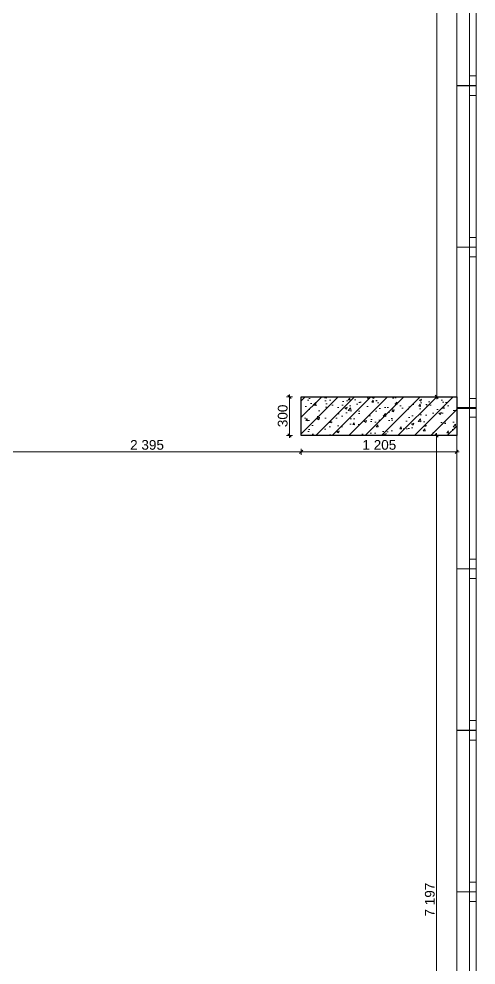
# Model space of a CAD drawing. Header units: millimetres. Extents: x 2336463 to 2579121, y 595385 to 778077.
# Drawn here: x 2455215 to 2458757, y 738652 to 745983 of the extents above; entities that cross this region are included whole.
import ezdxf

# ---------------------------------------------------------------- set-up
doc = ezdxf.new("R2010")
doc.units = ezdxf.units.MM
doc.header["$MEASUREMENT"] = 0
doc.layers.add('+обмер', color=7, linetype='Continuous')
doc.layers.add('сит план', color=7, linetype='Continuous')
doc.layers.add('+обмер_Ном._пера__242', color=7, linetype='Continuous', lineweight=13, true_color=0x1b55b5)
doc.layers.add('сит план_Ном._пера__87', color=7, linetype='Continuous', lineweight=20, true_color=0x6a6a6a)
for name, color, linetype, lineweight in [('Окна ARCHICAD_Ном._пера__1', 7, 'Continuous', 13), ('сит план_Ном._пера__1', 7, 'Continuous', 13), ('сит план_Ном._пера__21', 7, 'Continuous', 30)]:
    doc.layers.add(name, color=color, linetype=linetype, lineweight=lineweight)
doc.styles.add('СГЕНЕРИР_СТИЛЬ_1', font='arial.ttf')
doc.dimstyles.new('СГЕНЕРИР_СТИЛЬ__1', dxfattribs={"dimtxt": 75, "dimasz": 23.75, "dimexe": 0.18, "dimexo": 300, "dimgap": 0, "dimtad": 1, "dimtih": 1, "dimtoh": 1, "dimdec": 0, "dimzin": 0, "dimdsep": 46, "dimtxsty": 'СГЕНЕРИР_СТИЛЬ_1', "dimblk": 'ARROWHEAD_6', "dimblk1": 'ARROWHEAD_6', "dimblk2": 'ARROWHEAD_6', "dimcen": 0.09, "dimclrd": 256, "dimclre": 256, "dimclrt": 256, "dimazin": 0, "dimtfac": 1, "dimtdec": 4, "dimtmove": 0, "dimatfit": 3, "dimfxl": 0, "dimtolj": 1, "dimtzin": 0, "dimarcsym": 0})
doc.dimstyles.new('СГЕНЕРИР_СТИЛЬ__2', dxfattribs={"dimtxt": 75, "dimasz": 23.75, "dimexe": 0.18, "dimexo": 300, "dimgap": 0, "dimtad": 1, "dimdec": 0, "dimzin": 0, "dimdsep": 46, "dimtxsty": 'СГЕНЕРИР_СТИЛЬ_1', "dimblk": 'ARROWHEAD_6', "dimblk1": 'ARROWHEAD_6', "dimblk2": 'ARROWHEAD_6', "dimcen": 0.09, "dimclrd": 256, "dimclre": 256, "dimclrt": 256, "dimazin": 0, "dimtfac": 1, "dimtdec": 4, "dimtmove": 0, "dimatfit": 3, "dimfxl": 0, "dimtolj": 1, "dimtzin": 0, "dimarcsym": 0})
pattern_1 = [(45, (2086872.015, 585813.69), (-63.639609, 63.639609), [])]

# ---------------------------------------------------------------- blocks, each defined once
blk = doc.blocks.new('Окно 25_10')
at = {"layer": 'Окна ARCHICAD_Ном._пера__1', "color": 7, "linetype": 'Continuous', "lineweight": 13}
for p, q in [((-625, 100), (625, 100)), ((-625, 0), (-625, 100)), ((625, 0), (625, 100)), ((-625, 0), (-550, 0)), ((-625, -50), (-625, 0)), ((-625, -50), (-625, 0)), ((-550, 0), (-550, -50)), ((-550, 0), (550, 0)), ((550, -50), (550, 0)), ((550, 0), (625, 0)), ((625, -50), (625, 0)), ((625, -50), (625, 0)), ((-625, -50), (625, -50)), ((-550, -50), (-625, -50)), ((550, -50), (-550, -50)), ((625, -50), (550, -50))]:
    blk.add_line(p, q, dxfattribs=at)
blk = doc.blocks.new('Стена_92', base_point=(2458756.4, 734213.9))
at = {"layer": 'сит план_Ном._пера__87', "linetype": 'Continuous', "lineweight": 20, "true_color": 0x6a6a6a}
h = blk.add_hatch(dxfattribs=at)
h.set_pattern_fill('Блоки_Бетонные_Эффективные', color=251, style=0, pattern_type=2)
h.set_pattern_definition(pattern_1)
h.paths.add_polyline_path([(2458606.7, 745463.7), (2458756.7, 745463.7), (2458756.7, 745466), (2458606.7, 745466)])
h = blk.add_hatch(dxfattribs=at)
h.set_pattern_fill('Блоки_Бетонные_Эффективные', color=251, style=0, pattern_type=2)
h.set_pattern_definition(pattern_1)
h.paths.add_polyline_path([(2458606.6, 740470.5), (2458756.6, 740470.5), (2458756.6, 740472.7), (2458606.6, 740472.7)])
h = blk.add_hatch(dxfattribs=at)
h.set_pattern_fill('Блоки_Бетонные_Эффективные', color=251, style=0, pattern_type=2)
h.set_pattern_definition(pattern_1)
h.paths.add_polyline_path([(2458606.5, 739218.2), (2458756.5, 739218.2), (2458756.5, 739220.5), (2458606.5, 739220.5)])
at = {"layer": 'сит план_Ном._пера__1', "color": 7, "linetype": 'Continuous', "lineweight": 13}
for p, q in [((2458706.7, 745466), (2458606.7, 745466)), ((2458706.7, 745463.7), (2458606.7, 745463.7)), ((2458756.7, 745466), (2458706.7, 745466)), ((2458756.7, 745463.7), (2458706.7, 745463.7)), ((2458706.6, 740472.7), (2458606.6, 740472.7)), ((2458706.6, 740470.5), (2458606.6, 740470.5)), ((2458756.6, 740472.7), (2458706.6, 740472.7)), ((2458756.6, 740470.5), (2458706.6, 740470.5)), ((2458706.5, 739220.5), (2458606.5, 739220.5)), ((2458706.5, 739218.2), (2458606.5, 739218.2)), ((2458756.5, 739220.5), (2458706.5, 739220.5)), ((2458756.5, 739218.2), (2458706.5, 739218.2))]:
    blk.add_line(p, q, dxfattribs=at)
at = {"layer": 'сит план_Ном._пера__1', "color": 7, "linetype": 'Continuous', "lineweight": 13, "flags": 128}
for points in [[(2458606.7, 745466), (2458606.7, 745463.7)], [(2458756.7, 745463.7), (2458756.7, 745466)], [(2458606.6, 740472.7), (2458606.6, 740470.5)], [(2458756.6, 740470.5), (2458756.6, 740472.7)], [(2458606.5, 739220.5), (2458606.5, 739218.2)], [(2458756.5, 739218.2), (2458756.5, 739220.5)]]:
    blk.add_lwpolyline(points, dxfattribs=at)
at = {"layer": 'Окна ARCHICAD_Ном._пера__1', "color": 7, "linetype": 'Continuous', "lineweight": 13, "zscale": 1000, "rotation": 89.99891644592849}
for p in [(2458706.7, 746091), (2458706.6, 744838.7), (2458706.6, 743590.4), (2458706.6, 741097.7), (2458706.5, 739845.5), (2458706.5, 738593.2)]:
    blk.add_blockref('Окно 25_10', p, dxfattribs=at)
at = {"layer": 'Окна ARCHICAD_Ном._пера__1', "color": 7, "linetype": 'Continuous', "lineweight": 13, "xscale": -1, "zscale": 1000, "rotation": 89.99891644592849}
blk.add_blockref('Окно 25_10', (2458706.6, 742346), dxfattribs=at)
blk = doc.blocks.new('Стена_94', base_point=(2458756.6, 742754.9))
at = {"layer": 'сит план_Ном._пера__87', "linetype": 'Continuous', "lineweight": 20, "true_color": 0x6a6a6a}
h = blk.add_hatch(dxfattribs=at)
h.set_pattern_fill('Блоки_Бетонные_Эффективные', color=251, style=0, pattern_type=2)
h.set_pattern_definition(pattern_1)
h.paths.add_polyline_path([(2458606.6, 743054.9), (2457401.8, 743054.9), (2457401.8, 742754.9), (2458606.6, 742754.9)])
at = {"layer": 'сит план_Ном._пера__1', "color": 7, "linetype": 'Continuous', "lineweight": 13, "flags": 128}
for points in [[(2458606.6, 743054.9), (2457401.8, 743054.9)], [(2457401.8, 743054.9), (2457401.8, 742754.9)], [(2457401.8, 742754.9), (2458606.6, 742754.9)]]:
    blk.add_lwpolyline(points, dxfattribs=at)
blk = doc.blocks.new('*D2127', base_point=(2086872, 585813.7))
at = {"layer": '+обмер_Ном._пера__242', "color": 152, "linetype": 'Continuous', "lineweight": 13, "true_color": 0x1b55b5}
for p, q in [((2455019.3, 742641.1), (2454994.3, 742616.1)), ((2455006.8, 742605.2), (2455006.8, 742652.1)), ((2455006.8, 742628.6), (2457401.8, 742628.6)), ((2457414.3, 742641.1), (2457389.3, 742616.1)), ((2457401.8, 742605.2), (2457401.8, 742652.1))]:
    blk.add_line(p, q, dxfattribs=at)
at = {"layer": '+обмер_Ном._пера__242', "color": 152, "lineweight": 13, "true_color": 0x1b55b5, "insert": (2456076, 742643.6), "char_height": 75, "attachment_point": 7, "style": 'СГЕНЕРИР_СТИЛЬ_1'}
blk.add_mtext('\\A1;{\\pql;\\fArial|b0|i0|c204|p38;2\xa0395}', dxfattribs=at)
blk = doc.blocks.new('ARROWHEAD_6')
at = {"color": 0, "linetype": 'Continuous', "lineweight": 0}
for p, q in [((0, 0), (-1, 0)), ((-0.5, -0.5), (0.5, 0.5))]:
    blk.add_line(p, q, dxfattribs=at)
blk = doc.blocks.new('*D2128', base_point=(2086872, 585813.7))
at = {"layer": '+обмер_Ном._пера__242', "color": 152, "linetype": 'Continuous', "lineweight": 13, "true_color": 0x1b55b5}
for p, q in [((2457414.3, 742641.1), (2457389.3, 742616.1)), ((2457401.8, 742605.2), (2457401.8, 742652.1)), ((2457401.8, 742628.6), (2458606.6, 742628.6)), ((2458594.1, 742616.1), (2458619.1, 742641.1)), ((2458606.6, 742605.2), (2458606.6, 742652.1)), ((2458606.6, 742628.6), (2458625.4, 742628.6))]:
    blk.add_line(p, q, dxfattribs=at)
at = {"layer": '+обмер_Ном._пера__242', "color": 152, "lineweight": 13, "true_color": 0x1b55b5, "insert": (2457876, 742643.6), "char_height": 75, "attachment_point": 7, "style": 'СГЕНЕРИР_СТИЛЬ_1'}
blk.add_mtext('\\A1;{\\pql;\\fArial|b0|i0|c204|p38;1\xa0205}', dxfattribs=at)
blk = doc.blocks.new('*D2161', base_point=(2086872, 585813.7))
at = {"layer": '+обмер_Ном._пера__242', "color": 152, "linetype": 'Continuous', "lineweight": 13, "true_color": 0x1b55b5}
for p, q in [((2457335.1, 743054.9), (2457288.2, 743054.9)), ((2457324.1, 743042.4), (2457299.1, 743067.4)), ((2457311.6, 743054.9), (2457311.6, 743073.6)), ((2457311.6, 742754.9), (2457311.6, 743054.9)), ((2457335.1, 742754.9), (2457288.2, 742754.9)), ((2457299.1, 742767.4), (2457324.1, 742742.4)), ((2457311.6, 742736.1), (2457311.6, 742754.9))]:
    blk.add_line(p, q, dxfattribs=at)
at = {"layer": '+обмер_Ном._пера__242', "color": 152, "lineweight": 13, "true_color": 0x1b55b5, "insert": (2457296.6, 742819.5), "char_height": 75, "attachment_point": 7, "rotation": 90, "style": 'СГЕНЕРИР_СТИЛЬ_1'}
blk.add_mtext('\\A1;{\\pql;\\fArial|b0|i0|c204|p38;300}', dxfattribs=at)
blk = doc.blocks.new('*D2162', base_point=(2086872, 585813.7))
at = {"layer": '+обмер_Ном._пера__242', "color": 152, "linetype": 'Continuous', "lineweight": 13, "true_color": 0x1b55b5}
for p, q in [((2458474.6, 742754.9), (2458427.7, 742754.9)), ((2458463.7, 742742.4), (2458438.7, 742767.4)), ((2458451.2, 742754.9), (2458451.2, 742773.6)), ((2458451.2, 735557.9), (2458451.2, 742754.9)), ((2458438.7, 735570.4), (2458463.7, 735545.4)), ((2458474.6, 735557.9), (2458427.7, 735557.9)), ((2458451.2, 735539.1), (2458451.2, 735557.9))]:
    blk.add_line(p, q, dxfattribs=at)
at = {"layer": '+обмер_Ном._пера__242', "color": 152, "lineweight": 13, "true_color": 0x1b55b5, "insert": (2458436.2, 739028.1), "char_height": 75, "attachment_point": 7, "rotation": 90, "style": 'СГЕНЕРИР_СТИЛЬ_1'}
blk.add_mtext('\\A1;{\\pql;\\fArial|b0|i0|c204|p38;7\xa0197}', dxfattribs=at)
blk = doc.blocks.new('*D2164', base_point=(2086872, 585813.7))
at = {"layer": '+обмер_Ном._пера__242', "color": 152, "linetype": 'Continuous', "lineweight": 13, "true_color": 0x1b55b5}
for p, q in [((2458474.8, 750095.9), (2458427.9, 750095.9)), ((2458463.9, 750083.4), (2458438.9, 750108.4)), ((2458451.4, 750095.9), (2458451.4, 750114.6)), ((2458451.4, 743054.9), (2458451.4, 750095.9)), ((2458474.8, 743054.9), (2458427.9, 743054.9)), ((2458438.9, 743067.4), (2458463.9, 743042.4)), ((2458451.4, 743036.1), (2458451.4, 743054.9))]:
    blk.add_line(p, q, dxfattribs=at)
at = {"layer": '+обмер_Ном._пера__242', "color": 152, "lineweight": 13, "true_color": 0x1b55b5, "insert": (2458436.4, 746447.1), "char_height": 75, "attachment_point": 7, "rotation": 90, "style": 'СГЕНЕРИР_СТИЛЬ_1'}
blk.add_mtext('\\A1;{\\pql;\\fArial|b0|i0|c204|p38;7\xa0041}', dxfattribs=at)

msp = doc.modelspace()

# ---------------------------------------------------------------- hatches: boundary and pattern name
at = {"layer": 'сит план_Ном._пера__1', "linetype": 'Continuous', "lineweight": 13}
h = msp.add_hatch(dxfattribs=at)
h.set_pattern_fill('AR_CONC', style=0, pattern_type=2)
h.set_pattern_definition([(50, (2086872.01, 585813.69), (-182.18467, 15.939086), [19.05, -209.55]), (355, (2086872.01, 585813.69), (-35.24342, 191.056845), [15.24, -167.64058]), (100.451445, (2086887.2, 585812.36), (146.94125, 175.11775), [16.19001, -178.090245]), (46.1842, (2086872.01, 585864.49), (-271.07904, 42.04233), [28.575, -314.325]), (96.63556, (2086894.6, 585860.98), (237.40413, 247.42612), [24.28502, -267.1356]), (351.18415, (2086872.01, 585864.49), (237.40413, 247.42612), [22.85997, -251.45973]), (21, (2086897.41, 585851.79), (-151.61439, 102.2652), [19.05, -209.55]), (326, (2086897.41, 585851.79), (61.80203, 184.18797), [15.24, -167.64]), (71.451445, (2086910.05, 585843.26), (213.41642, 81.92277), [16.19001, -178.08994]), (37.5, (2086872.015, 585813.686), (3.088603, 84.555039), [0, -165.608, 0, -170.18, 0, -168.275]), (7.5, (2086872.015, 585813.69), (66.819663, 100.180575), [0, -97.028, 0, -161.798, 0, -64.135]), (327.5, (2086815.37, 585813.686), (-135.590595, 5.728744), [0, -63.5, 0, -198.12, 0, -262.89]), (317.5, (2086789.97, 585813.69), (148.12918, 25.42649), [0, -82.55, 0, -131.572, 0, -186.69])])
h.paths.add_polyline_path([(2458606.6, 742754.9), (2457401.8, 742754.9), (2457401.8, 743054.9), (2458606.6, 743054.9)])

# ---------------------------------------------------------------- linework, layer by layer
at = {"layer": 'сит план_Ном._пера__21', "color": 7, "linetype": 'Continuous', "lineweight": 30, "flags": 128}
msp.add_lwpolyline([(2458606.6, 742754.9), (2457401.8, 742754.9), (2457401.8, 743054.9), (2458606.6, 743054.9)], close=True, dxfattribs=at)

# ---------------------------------------------------------------- block references
at = {"layer": 'сит план', "color": 7, "lineweight": 13}
for name, p in [('Стена_92', (2458756.4, 734213.9)), ('Стена_94', (2458756.6, 742754.9))]:
    msp.add_blockref(name, p, dxfattribs=at)

# ---------------------------------------------------------------- dimensions: what is measured, and where the dimension line sits
at = {"layer": '+обмер', "color": 152, "linetype": 'Continuous', "lineweight": 13, "true_color": 0x1b55b5}
for base, p1, p2, picture, middle in [((2458451.4, 750095.9), (2458606.6, 743054.9), (2458606.7, 750095.9), '*D2164', (2458398.9, 746576)), ((2457311.6, 743054.9), (2457401.8, 742754.9), (2457401.8, 743054.9), '*D2161', (2457259.1, 742905.3)), ((2458451.2, 742754.9), (2458606.5, 735557.9), (2458606.6, 742754.9), '*D2162', (2458398.7, 739157))]:
    dim = msp.add_linear_dim(base=base, p1=p1, p2=p2, angle=90, dimstyle='СГЕНЕРИР_СТИЛЬ__2', dxfattribs=at)
    dim.commit()
    dim.dimension.update_dxf_attribs({"geometry": picture, "text_midpoint": middle, "dimtype": 160, "text_rotation": 90})
for base, p1, p2, picture, middle in [((2457401.8, 742628.6), (2455006.8, 742754.9), (2457401.8, 742754.9), '*D2127', (2456204.9, 742681.1)), ((2458606.6, 742628.6), (2457401.8, 742754.9), (2458606.6, 742754.9), '*D2128', (2458004.8, 742681.1))]:
    dim = msp.add_linear_dim(base=base, p1=p1, p2=p2, dimstyle='СГЕНЕРИР_СТИЛЬ__1', dxfattribs=at)
    dim.commit()
    dim.dimension.update_dxf_attribs({"geometry": picture, "text_midpoint": middle, "dimtype": 160})

doc.saveas('drawing.dxf')
